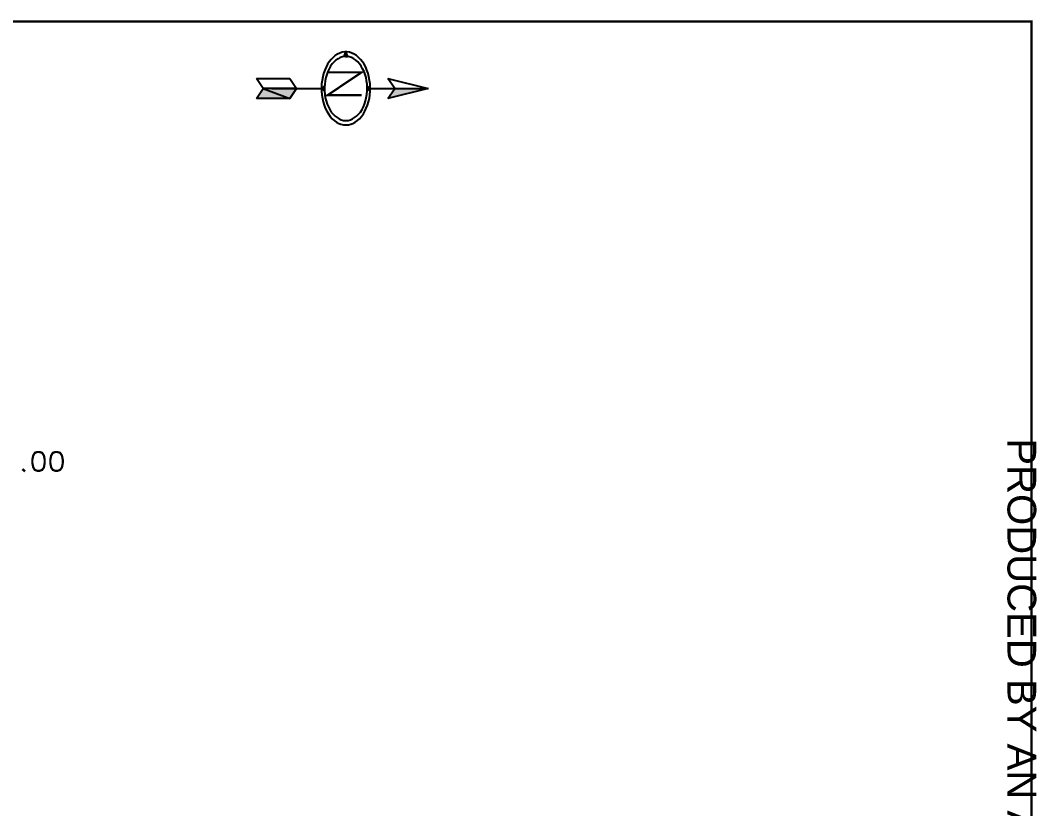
# Model space of a CAD drawing. Header units: millimetres. Extents: x 2845 to 3257, y 1294 to 1582.
# Drawn here: x 3140 to 3256.8, y 1452.1 to 1542.7 of the extents above; entities that cross this region are included whole.
import ezdxf

# ---------------------------------------------------------------- set-up
doc = ezdxf.new("R2010")
doc.units = ezdxf.units.MM
for name, color, linetype in [('H', 7, 'Continuous'), ('P', 7, 'Continuous'), ('T', 7, 'Continuous')]:
    doc.layers.add(name, color=color, linetype=linetype)
doc.styles.get("Standard").update_dxf_attribs({"font": 'arial.ttf'})

msp = doc.modelspace()

# ---------------------------------------------------------------- hatches: boundary and pattern name
at = {"layer": 'H', "linetype": 'Continuous'}
for points in [[(3177.57, 1538.52), (3177.36, 1538.52), (3177.36, 1539.05), (3177.55, 1538.52), (3177.57, 1538.52)], [(3167.09, 1533.71), (3167.87, 1534.85), (3171.72, 1534.85), (3170.96, 1533.71), (3167.09, 1533.71)], [(3174.59, 1534.85), (3174.93, 1535.15), (3174.93, 1534.85), (3174.59, 1534.85)], [(3179.83, 1534.55), (3179.83, 1534.85), (3180.18, 1534.85), (3179.83, 1534.55)], [(3182.21, 1533.71), (3182.99, 1534.85), (3186.83, 1534.85), (3182.21, 1533.71)]]:
    msp.add_hatch(color=256, dxfattribs=at).paths.add_polyline_path(points)

# ---------------------------------------------------------------- linework, layer by layer
at = {"layer": 'P', "const_width": 0.254}
for points in [[(2845.86, 1542.56), (3256.17, 1542.56), (3256.17, 1332.69), (2845.86, 1332.69), (2845.86, 1542.56)], [(3175.28, 1536.71), (3179.18, 1536.71), (3175.28, 1534.09), (3179.18, 1534.09)], [(3141.94, 1493.07), (3141.64, 1492.98), (3141.45, 1492.66), (3141.34, 1492.15), (3141.34, 1491.83), (3141.45, 1491.3), (3141.64, 1491), (3141.94, 1490.9), (3142.15, 1490.9), (3142.47, 1491), (3142.68, 1491.3), (3142.77, 1491.83), (3142.77, 1492.15), (3142.68, 1492.66), (3142.47, 1492.98), (3142.15, 1493.07), (3141.94, 1493.07)], [(3144.02, 1493.07), (3143.71, 1492.98), (3143.51, 1492.66), (3143.41, 1492.15), (3143.41, 1491.83), (3143.51, 1491.3), (3143.71, 1491), (3144.02, 1490.9), (3144.22, 1490.9), (3144.53, 1491), (3144.75, 1491.3), (3144.85, 1491.83), (3144.85, 1492.15), (3144.75, 1492.66), (3144.53, 1492.98), (3144.22, 1493.07), (3144.02, 1493.07)], [(3140.41, 1491.11), (3140.3, 1491), (3140.41, 1490.9), (3140.51, 1491)]]:
    msp.add_lwpolyline(points, dxfattribs=at)
at = {"layer": 'P'}
for points in [[(3175.68, 1538.2), (3175.47, 1537.92)], [(3175.91, 1538.43), (3175.68, 1538.2)], [(3176.16, 1538.65), (3175.91, 1538.43)], [(3176.23, 1538.12), (3176.02, 1537.92)], [(3176.43, 1538.8), (3176.16, 1538.65)], [(3176.48, 1538.28), (3176.23, 1538.12)], [(3176.69, 1538.93), (3176.43, 1538.8)], [(3176.73, 1538.42), (3176.48, 1538.28)], [(3176.95, 1539.02), (3176.69, 1538.93)], [(3176.97, 1538.49), (3176.73, 1538.42)], [(3177.24, 1539.05), (3176.95, 1539.02)], [(3177.24, 1538.54), (3176.97, 1538.49)], [(3177.34, 1539.05), (3177.15, 1538.52)], [(3177.5, 1539.05), (3177.24, 1539.05)], [(3177.5, 1538.54), (3177.24, 1538.54)], [(3177.34, 1539.05), (3177.34, 1538.54)], [(3177.34, 1539.05), (3177.55, 1538.52)], [(3177.34, 1539.05), (3177.55, 1538.54)], [(3177.34, 1538.54), (3177.34, 1539.05)], [(3177.55, 1538.54), (3177.34, 1538.54)], [(3177.55, 1538.54), (3177.34, 1538.54)], [(3177.34, 1538.54), (3177.55, 1538.52)], [(3177.8, 1539.02), (3177.5, 1539.05)], [(3177.77, 1538.49), (3177.5, 1538.54)], [(3177.55, 1538.52), (3177.55, 1538.54)], [(3178.01, 1538.42), (3177.77, 1538.49)], [(3178.07, 1538.93), (3177.8, 1539.02)], [(3178.28, 1538.28), (3178.01, 1538.42)], [(3178.33, 1538.8), (3178.07, 1538.93)], [(3178.51, 1538.12), (3178.28, 1538.28)], [(3178.6, 1538.65), (3178.33, 1538.8)], [(3178.74, 1537.92), (3178.51, 1538.12)], [(3178.82, 1538.43), (3178.6, 1538.65)], [(3179.07, 1538.2), (3178.82, 1538.43)], [(3179.28, 1537.92), (3179.07, 1538.2)], [(3174.94, 1536.95), (3174.82, 1536.58)], [(3175.1, 1537.3), (3174.94, 1536.95)], [(3175.28, 1537.64), (3175.1, 1537.3)], [(3175.47, 1537.92), (3175.28, 1537.64)], [(3175.44, 1537.13), (3175.3, 1536.81)], [(3175.61, 1537.43), (3175.44, 1537.13)], [(3175.81, 1537.69), (3175.61, 1537.43)], [(3176.02, 1537.92), (3175.81, 1537.69)], [(3178.93, 1537.69), (3178.74, 1537.92)], [(3179.14, 1537.43), (3178.93, 1537.69)], [(3179.3, 1537.13), (3179.14, 1537.43)], [(3179.48, 1537.64), (3179.28, 1537.92)], [(3179.46, 1536.81), (3179.3, 1537.13)], [(3179.65, 1537.3), (3179.48, 1537.64)], [(3179.79, 1536.95), (3179.65, 1537.3)], [(3179.92, 1536.58), (3179.79, 1536.95)], [(3167.09, 1536.02), (3170.94, 1536.02)], [(3167.87, 1534.85), (3167.09, 1536.02)], [(3170.94, 1536.02), (3171.72, 1534.85)], [(3174.64, 1535.79), (3174.59, 1535.38)], [(3174.71, 1536.19), (3174.64, 1535.79)], [(3174.82, 1536.58), (3174.71, 1536.19)], [(3175.07, 1536.11), (3175, 1535.74)], [(3175.17, 1536.48), (3175.07, 1536.11)], [(3175.3, 1536.81), (3175.17, 1536.48)], [(3179.58, 1536.48), (3179.46, 1536.81)], [(3179.69, 1536.11), (3179.58, 1536.48)], [(3179.76, 1535.74), (3179.69, 1536.11)], [(3180.02, 1536.19), (3179.92, 1536.58)], [(3180.09, 1535.79), (3180.02, 1536.19)], [(3180.15, 1535.38), (3180.09, 1535.79)], [(3182.21, 1536.02), (3186.82, 1534.85)], [(3182.99, 1534.85), (3182.21, 1536.02)], [(3167.09, 1533.71), (3167.87, 1534.85)], [(3167.09, 1533.71), (3167.87, 1534.85)], [(3171.72, 1534.85), (3167.87, 1534.85)], [(3167.87, 1534.85), (3170.94, 1533.71)], [(3167.87, 1534.85), (3170.94, 1533.71)], [(3168.86, 1534.85), (3174.91, 1534.85)], [(3170.94, 1533.71), (3171.72, 1534.85)], [(3171.72, 1534.85), (3170.94, 1533.71)], [(3174.59, 1535.38), (3174.57, 1534.96)], [(3174.57, 1534.85), (3174.93, 1535.17)], [(3174.57, 1534.85), (3174.93, 1535.17)], [(3174.57, 1534.96), (3174.57, 1534.54)], [(3174.57, 1534.85), (3174.93, 1534.55)], [(3174.91, 1534.85), (3174.57, 1534.85)], [(3174.94, 1535.35), (3174.91, 1534.96)], [(3174.93, 1535.17), (3174.91, 1534.85)], [(3174.91, 1534.96), (3174.93, 1534.57)], [(3175, 1535.74), (3174.94, 1535.35)], [(3179.81, 1535.35), (3179.76, 1535.74)], [(3179.83, 1534.96), (3179.81, 1535.35)], [(3180.18, 1534.85), (3179.81, 1535.17)], [(3180.18, 1534.85), (3179.81, 1534.55)], [(3179.83, 1534.57), (3179.83, 1534.96)], [(3179.83, 1534.85), (3186.82, 1534.85)], [(3179.83, 1534.85), (3180.18, 1534.85)], [(3180.18, 1534.85), (3179.83, 1534.55)], [(3179.83, 1534.55), (3179.83, 1534.85)], [(3180.18, 1534.96), (3180.15, 1535.38)], [(3180.17, 1534.54), (3180.18, 1534.96)], [(3182.21, 1533.71), (3182.99, 1534.85)], [(3186.82, 1534.85), (3182.21, 1533.71)], [(3182.21, 1533.71), (3182.99, 1534.85)], [(3186.82, 1534.85), (3182.21, 1533.71)], [(3182.99, 1534.85), (3186.82, 1534.85)], [(3170.94, 1533.71), (3167.09, 1533.71)], [(3170.94, 1533.71), (3167.09, 1533.71)], [(3174.57, 1534.54), (3174.63, 1534.11)], [(3174.63, 1534.11), (3174.68, 1533.72)], [(3174.68, 1533.72), (3174.77, 1533.32)], [(3174.93, 1534.57), (3174.96, 1534.18)], [(3174.96, 1534.18), (3175.01, 1533.79)], [(3175.01, 1533.79), (3175.12, 1533.42)], [(3175.12, 1533.42), (3175.23, 1533.07)], [(3179.51, 1533.07), (3179.64, 1533.42)], [(3179.64, 1533.42), (3179.72, 1533.79)], [(3179.72, 1533.79), (3179.78, 1534.18)], [(3179.78, 1534.18), (3179.83, 1534.57)], [(3179.99, 1533.32), (3180.08, 1533.72)], [(3180.08, 1533.72), (3180.13, 1534.11)], [(3180.13, 1534.11), (3180.17, 1534.54)], [(3174.77, 1533.32), (3174.89, 1532.93)], [(3174.89, 1532.93), (3175.01, 1532.58)], [(3175.01, 1532.58), (3175.17, 1532.24)], [(3175.23, 1533.07), (3175.37, 1532.74)], [(3175.37, 1532.74), (3175.53, 1532.42)], [(3175.53, 1532.42), (3175.7, 1532.15)], [(3179.04, 1532.15), (3179.23, 1532.42)], [(3179.23, 1532.42), (3179.39, 1532.74)], [(3179.39, 1532.74), (3179.51, 1533.07)], [(3179.57, 1532.24), (3179.72, 1532.58)], [(3179.72, 1532.58), (3179.87, 1532.93)], [(3179.87, 1532.93), (3179.99, 1533.32)], [(3175.17, 1532.24), (3175.37, 1531.93)], [(3175.37, 1531.93), (3175.58, 1531.63)], [(3175.58, 1531.63), (3175.79, 1531.38)], [(3175.7, 1532.15), (3175.91, 1531.89)], [(3175.79, 1531.38), (3176.04, 1531.17)], [(3175.91, 1531.89), (3176.13, 1531.68)], [(3176.04, 1531.17), (3176.28, 1530.99)], [(3176.13, 1531.68), (3176.36, 1531.5)], [(3176.36, 1531.5), (3176.6, 1531.36)], [(3176.6, 1531.36), (3176.85, 1531.25)], [(3176.85, 1531.25), (3177.11, 1531.18)], [(3177.11, 1531.18), (3177.38, 1531.17)], [(3177.38, 1531.17), (3177.64, 1531.18)], [(3177.64, 1531.18), (3177.89, 1531.25)], [(3177.89, 1531.25), (3178.14, 1531.36)], [(3178.14, 1531.36), (3178.38, 1531.5)], [(3178.38, 1531.5), (3178.61, 1531.68)], [(3178.45, 1530.99), (3178.72, 1531.17)], [(3178.61, 1531.68), (3178.84, 1531.89)], [(3178.72, 1531.17), (3178.95, 1531.38)], [(3178.84, 1531.89), (3179.04, 1532.15)], [(3178.95, 1531.38), (3179.18, 1531.63)], [(3179.18, 1531.63), (3179.39, 1531.93)], [(3179.39, 1531.93), (3179.57, 1532.24)], [(3176.28, 1530.99), (3176.55, 1530.83)], [(3176.55, 1530.83), (3176.81, 1530.74)], [(3176.81, 1530.74), (3177.1, 1530.67)], [(3177.1, 1530.67), (3177.38, 1530.66)], [(3177.38, 1530.66), (3177.66, 1530.67)], [(3177.66, 1530.67), (3177.93, 1530.74)], [(3177.93, 1530.74), (3178.19, 1530.83)], [(3178.19, 1530.83), (3178.45, 1530.99)]]:
    msp.add_lwpolyline(points, dxfattribs=at)

# ---------------------------------------------------------------- texts
at = {"layer": 'T', "insert": (3256.7, 1494.64), "char_height": 3.3, "attachment_point": 1, "rotation": 270}
msp.add_mtext('{\\fArial|b0|i0|c0|p18;PRODUCED BY AN AUTODESK STUDENT VERSION}', dxfattribs=at)

doc.saveas('drawing.dxf')
